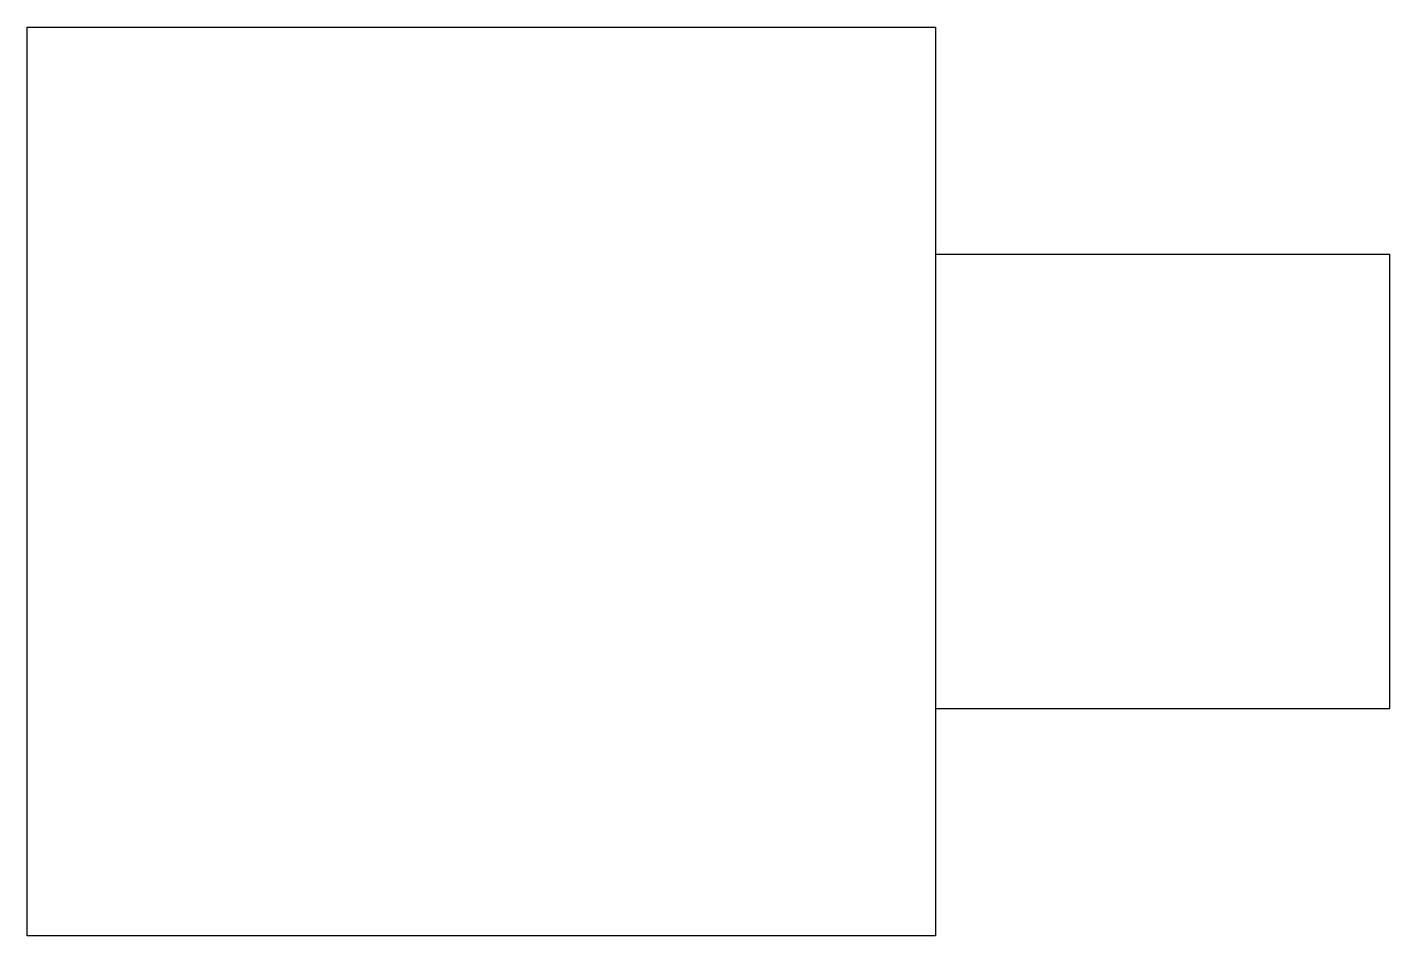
# Model space of a CAD drawing. Header units: millimetres. Extents: x -1 to 2, y -1 to 1.
import ezdxf

# ---------------------------------------------------------------- set-up
doc = ezdxf.new("R2010")
doc.units = ezdxf.units.MM
doc.layers.add('jidou1', color=3, linetype='Continuous')
doc.layers.add('KEISO', color=7, linetype='Continuous')

# ---------------------------------------------------------------- blocks, each defined once
blk = doc.blocks.new('LS')
at = {"layer": 'KEISO', "color": 3}
for points in [[(-1, -1), (-1, 1), (1, 1), (1, -1), (-1, -1)], [(1, -0.5), (2, -0.5), (2, 0.5), (1, 0.5)]]:
    blk.add_lwpolyline(points, dxfattribs=at)

msp = doc.modelspace()

# ---------------------------------------------------------------- block references
at = {"layer": 'jidou1', "color": 3, "linetype": 'Continuous'}
msp.add_blockref('LS', (0, 0), dxfattribs=at)

doc.saveas('drawing.dxf')
